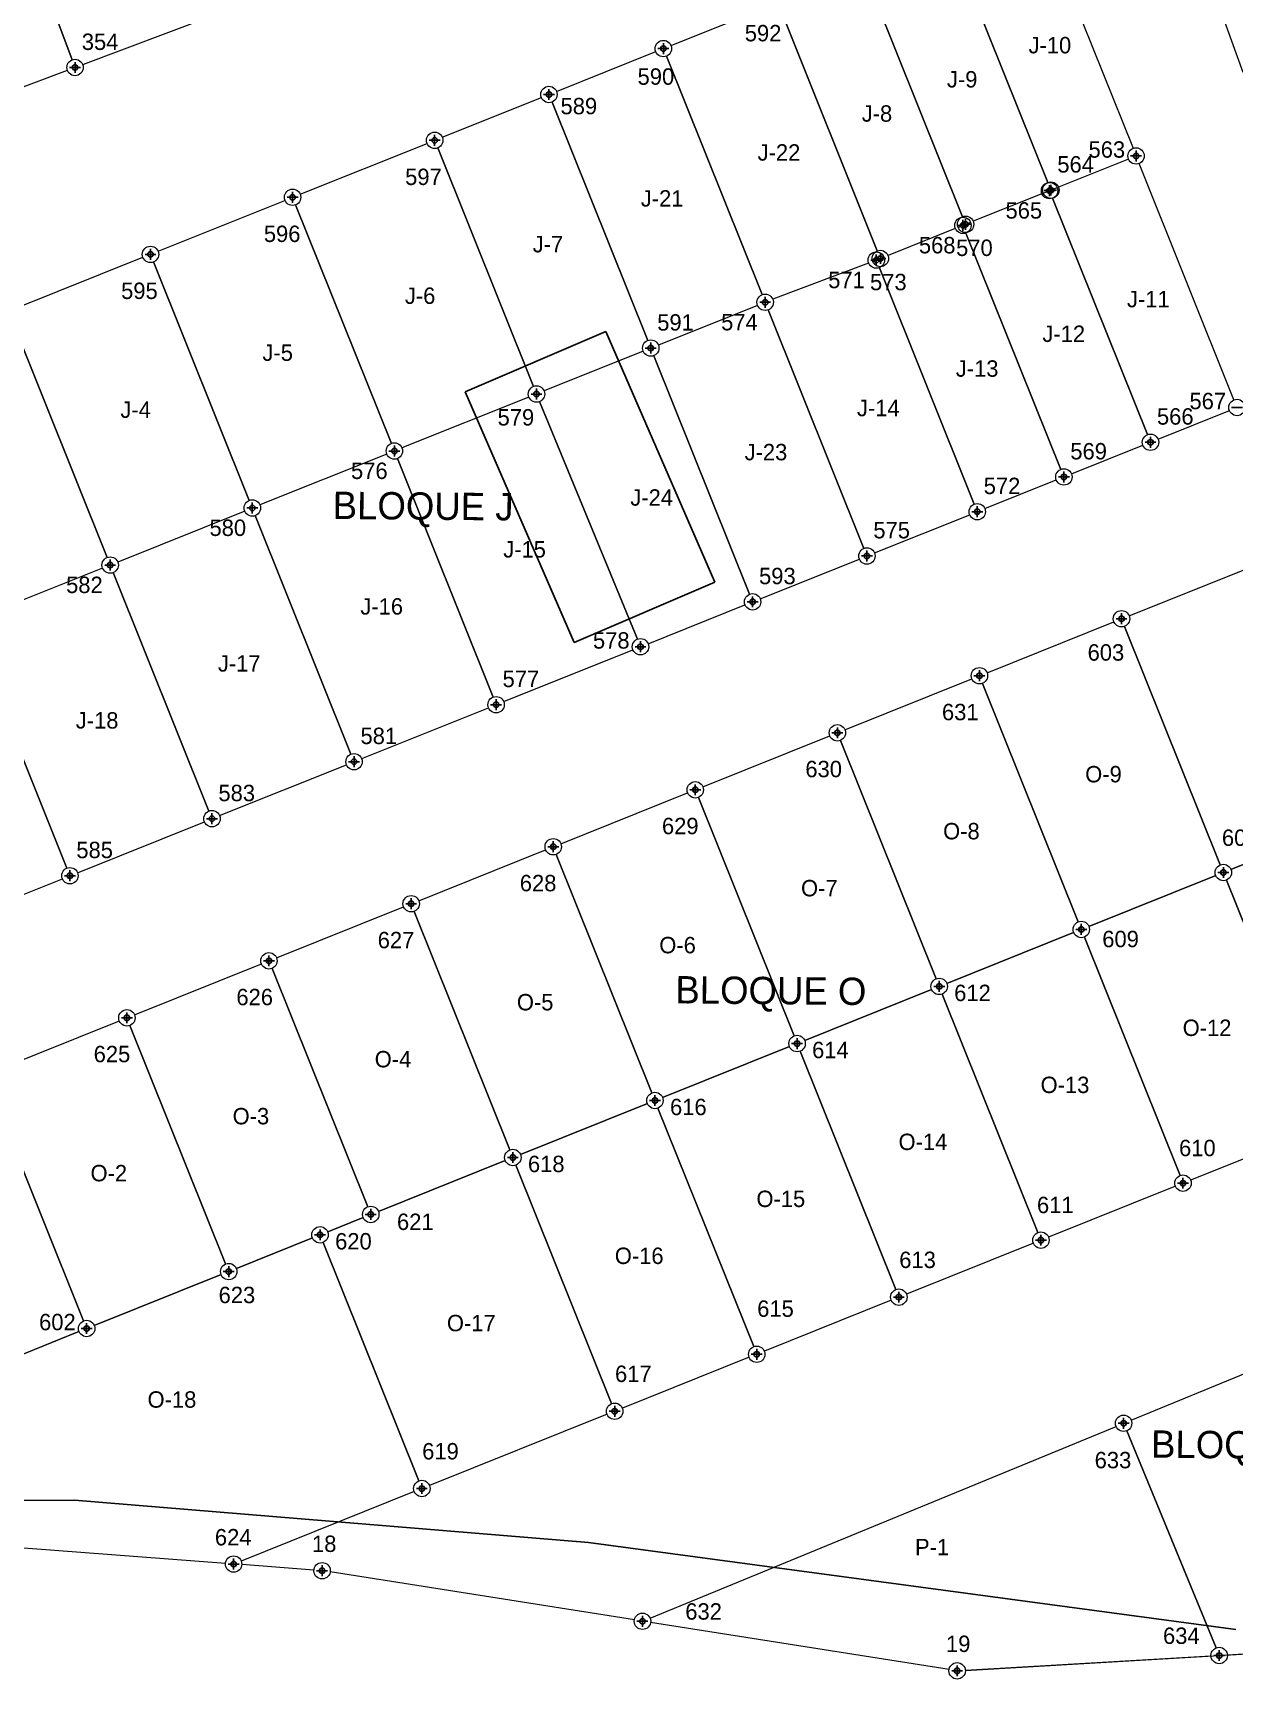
# Model space of a CAD drawing. Header units: millimetres. Extents: x 612074 to 614541, y 1316471 to 1317841.
# Drawn here: x 613079.4 to 613189.2, y 1317337.6 to 1317488.1 of the extents above; entities that cross this region are included whole.
import ezdxf
from ezdxf.enums import TextEntityAlignment as Align

# ---------------------------------------------------------------- set-up
doc = ezdxf.new("R2010")
doc.units = ezdxf.units.MM
doc.layers.add('CAPA ROJA', color=1, linetype='Continuous')
doc.styles.add('Styledgn003', font='dgn003.shx')

msp = doc.modelspace()

# ---------------------------------------------------------------- linework, layer by layer
at = {"layer": 'CAPA ROJA', "color": 1, "linetype": 'Continuous', "lineweight": 13}
for p, q in [((613074.76, 1317507.7), (613083, 1317485.69)), ((613083, 1317485.69), (613074.76, 1317507.7)), ((613171.18, 1317499.6), (613180, 1317477.6)), ((613172.21, 1317474.47), (613163.38, 1317496.47)), ((613163.38, 1317496.47), (613172.21, 1317474.47)), ((613155.59, 1317493.34), (613164.41, 1317471.34)), ((613164.41, 1317471.34), (613155.59, 1317493.34)), ((613187.56, 1317491.48), (613190.03, 1317484.55)), ((613083.97, 1317485.25), (613095.67, 1317489.64)), ((613137.76, 1317487), (613146.82, 1317490.63)), ((613147.79, 1317490.22), (613156.62, 1317468.22)), ((613156.62, 1317468.22), (613147.79, 1317490.22)), ((613127.3, 1317482.8), (613136.36, 1317486.44)), ((613073.65, 1317481.39), (613082.57, 1317484.73)), ((613137.34, 1317486.02), (613146.09, 1317464.22)), ((613146.09, 1317464.22), (613137.34, 1317486.02)), ((613116.85, 1317478.61), (613125.91, 1317482.24)), ((613135.63, 1317460.02), (613126.88, 1317481.83)), ((613126.88, 1317481.83), (613135.63, 1317460.02)), ((613103.85, 1317473.4), (613115.45, 1317478.05)), ((613116.43, 1317477.63), (613125.18, 1317455.83)), ((613125.18, 1317455.83), (613116.43, 1317477.63)), ((613179.59, 1317476.62), (613173.18, 1317474.05)), ((613179.59, 1317476.62), (613173.18, 1317474.05)), ((613189.23, 1317454.59), (613180.56, 1317476.21)), ((613090.86, 1317468.18), (613102.46, 1317472.84)), ((613171.67, 1317473.45), (613165.39, 1317470.93)), ((613171.67, 1317473.45), (613165.39, 1317470.93)), ((613171.79, 1317473.5), (613173.06, 1317474)), ((613171.79, 1317473.5), (613173.06, 1317474)), ((613172.65, 1317473.03), (613181.32, 1317451.42)), ((613181.32, 1317451.42), (613172.65, 1317473.03)), ((613103.44, 1317472.42), (613112.19, 1317450.61)), ((613112.19, 1317450.61), (613103.44, 1317472.42)), ((613163.75, 1317470.27), (613157.6, 1317467.8)), ((613163.75, 1317470.27), (613157.6, 1317467.8)), ((613164, 1317470.37), (613165.15, 1317470.83)), ((613164, 1317470.37), (613165.15, 1317470.83)), ((613164.73, 1317469.85), (613173.4, 1317448.24)), ((613173.4, 1317448.24), (613164.73, 1317469.85)), ((613077.87, 1317462.97), (613089.47, 1317467.63)), ((613090.45, 1317467.21), (613099.2, 1317445.4)), ((613099.2, 1317445.4), (613090.45, 1317467.21)), ((613155.83, 1317467.11), (613147.07, 1317463.79)), ((613155.83, 1317467.11), (613147.07, 1317463.79)), ((613156.2, 1317467.25), (613157.23, 1317467.65)), ((613156.2, 1317467.25), (613157.23, 1317467.65)), ((613156.81, 1317466.68), (613165.48, 1317445.07)), ((613165.48, 1317445.07), (613156.81, 1317466.68)), ((613145.67, 1317463.24), (613136.61, 1317459.6)), ((613145.67, 1317463.24), (613136.61, 1317459.6)), ((613146.65, 1317462.82), (613155.4, 1317441.02)), ((613155.4, 1317441.02), (613146.65, 1317462.82)), ((613077.46, 1317462), (613086.21, 1317440.19)), ((613086.21, 1317440.19), (613077.46, 1317462)), ((613135.22, 1317459.05), (613126.15, 1317455.41)), ((613135.22, 1317459.05), (613126.15, 1317455.41)), ((613136.19, 1317458.63), (613144.94, 1317436.82)), ((613144.94, 1317436.82), (613136.19, 1317458.63)), ((613124.76, 1317454.85), (613113.16, 1317450.2)), ((613124.76, 1317454.85), (613113.16, 1317450.2)), ((613134.69, 1317432.71), (613125.74, 1317454.44)), ((613125.74, 1317454.44), (613134.69, 1317432.71)), ((613182.29, 1317451), (613188.82, 1317453.62)), ((613174.37, 1317447.83), (613180.9, 1317450.44)), ((613111.77, 1317449.64), (613100.17, 1317444.99)), ((613111.77, 1317449.64), (613100.17, 1317444.99)), ((613112.75, 1317449.22), (613121.5, 1317427.42)), ((613121.5, 1317427.42), (613112.75, 1317449.22)), ((613166.46, 1317444.65), (613172.98, 1317447.27)), ((613098.78, 1317444.43), (613087.18, 1317439.77)), ((613098.78, 1317444.43), (613087.18, 1317439.77)), ((613156.37, 1317440.6), (613165.07, 1317444.09)), ((613099.75, 1317444.01), (613108.5, 1317422.2)), ((613108.5, 1317422.2), (613099.75, 1317444.01)), ((613145.92, 1317436.41), (613154.98, 1317440.04)), ((613179.65, 1317434.86), (613194.03, 1317440.63)), ((613085.79, 1317439.21), (613074.19, 1317434.56)), ((613085.79, 1317439.21), (613074.19, 1317434.56)), ((613086.76, 1317438.8), (613095.51, 1317416.99)), ((613095.51, 1317416.99), (613086.76, 1317438.8)), ((613135.67, 1317432.3), (613144.52, 1317435.85)), ((613073.77, 1317433.59), (613082.52, 1317411.78)), ((613082.52, 1317411.78), (613073.77, 1317433.59)), ((613166.66, 1317429.65), (613178.25, 1317434.3)), ((613187.98, 1317412.08), (613179.23, 1317433.88)), ((613179.23, 1317433.88), (613187.98, 1317412.08)), ((613122.47, 1317427), (613134.28, 1317431.74)), ((613153.66, 1317424.43), (613165.26, 1317429.09)), ((613166.24, 1317428.67), (613174.99, 1317406.86)), ((613174.99, 1317406.86), (613166.24, 1317428.67)), ((613109.48, 1317421.79), (613121.08, 1317426.44)), ((613140.67, 1317419.22), (613152.27, 1317423.87)), ((613153.25, 1317423.46), (613162, 1317401.65)), ((613162, 1317401.65), (613153.25, 1317423.46)), ((613096.49, 1317416.58), (613108.09, 1317421.23)), ((613127.68, 1317414.01), (613139.28, 1317418.66)), ((613140.26, 1317418.25), (613149.01, 1317396.44)), ((613149.01, 1317396.44), (613140.26, 1317418.25)), ((613202.6, 1317417.14), (613188.95, 1317411.66)), ((613188.95, 1317411.66), (613202.6, 1317417.14)), ((613083.5, 1317411.36), (613095.1, 1317416.02)), ((613114.69, 1317408.8), (613126.29, 1317413.45)), ((613127.27, 1317413.03), (613136.01, 1317391.23)), ((613136.01, 1317391.23), (613127.27, 1317413.03)), ((613175.96, 1317406.45), (613187.56, 1317411.1)), ((613187.56, 1317411.1), (613175.96, 1317406.45)), ((613070.51, 1317406.15), (613082.11, 1317410.8)), ((613197.29, 1317388.88), (613188.54, 1317410.68)), ((613188.54, 1317410.68), (613197.29, 1317388.88)), ((613101.7, 1317403.58), (613113.3, 1317408.24)), ((613114.27, 1317407.82), (613123.02, 1317386.02)), ((613123.02, 1317386.02), (613114.27, 1317407.82)), ((613162.97, 1317401.24), (613174.57, 1317405.89)), ((613174.57, 1317405.89), (613162.97, 1317401.24)), ((613184.3, 1317383.67), (613175.55, 1317405.47)), ((613175.55, 1317405.47), (613184.3, 1317383.67)), ((613088.71, 1317398.37), (613100.31, 1317403.03)), ((613101.28, 1317402.61), (613110.03, 1317380.8)), ((613110.03, 1317380.8), (613101.28, 1317402.61)), ((613149.98, 1317396.02), (613161.58, 1317400.68)), ((613161.58, 1317400.68), (613149.98, 1317396.02)), ((613171.3, 1317378.45), (613162.56, 1317400.26)), ((613162.56, 1317400.26), (613171.3, 1317378.45)), ((613075.72, 1317393.16), (613087.32, 1317397.81)), ((613088.29, 1317397.4), (613097.04, 1317375.59)), ((613097.04, 1317375.59), (613088.29, 1317397.4)), ((613136.99, 1317390.81), (613148.59, 1317395.46)), ((613148.59, 1317395.46), (613136.99, 1317390.81)), ((613158.31, 1317373.24), (613149.56, 1317395.05)), ((613149.56, 1317395.05), (613158.31, 1317373.24)), ((613075.3, 1317392.18), (613084.05, 1317370.38)), ((613084.05, 1317370.38), (613075.3, 1317392.18)), ((613124, 1317385.6), (613135.6, 1317390.25)), ((613135.6, 1317390.25), (613124, 1317385.6)), ((613145.32, 1317368.03), (613136.57, 1317389.84)), ((613136.57, 1317389.84), (613145.32, 1317368.03)), ((613196.87, 1317387.9), (613185.27, 1317383.25)), ((613111.01, 1317380.39), (613122.61, 1317385.04)), ((613122.61, 1317385.04), (613111.01, 1317380.39)), ((613132.33, 1317362.82), (613123.58, 1317384.62)), ((613123.58, 1317384.62), (613132.33, 1317362.82)), ((613183.88, 1317382.69), (613172.28, 1317378.04)), ((613106.37, 1317378.52), (613109.62, 1317379.83)), ((613109.62, 1317379.83), (613106.37, 1317378.52)), ((613098.02, 1317375.17), (613104.98, 1317377.97)), ((613104.98, 1317377.97), (613098.02, 1317375.17)), ((613114.7, 1317355.74), (613105.95, 1317377.55)), ((613105.95, 1317377.55), (613114.7, 1317355.74)), ((613170.89, 1317377.48), (613159.29, 1317372.82)), ((613085.03, 1317369.96), (613096.63, 1317374.62)), ((613096.63, 1317374.62), (613085.03, 1317369.96)), ((613157.9, 1317372.27), (613146.3, 1317367.61)), ((613083.63, 1317369.4), (613069.25, 1317363.63)), ((613069.25, 1317363.63), (613083.63, 1317369.4)), ((613179.83, 1317361.3), (613196.94, 1317368.34)), ((613144.91, 1317367.05), (613133.31, 1317362.4)), ((613131.92, 1317361.84), (613115.68, 1317355.33)), ((613135.84, 1317343.2), (613178.45, 1317360.73)), ((613179.43, 1317360.32), (613187.6, 1317340.47)), ((613187.6, 1317340.47), (613179.43, 1317360.32)), ((613114.28, 1317354.77), (613098.47, 1317348.42)), ((613097.02, 1317348.2), (613074.69, 1317349.88)), ((613105.11, 1317347.59), (613098.52, 1317348.09)), ((613134.41, 1317343.03), (613106.6, 1317347.42)), ((613163.18, 1317338.49), (613135.89, 1317342.8)), ((613164.67, 1317338.42), (613239.75, 1317342.81)), ((613208.25, 1317340.97), (613188.63, 1317339.82)), ((613187.13, 1317339.73), (613164.67, 1317338.42))]:
    msp.add_line(p, q, dxfattribs=at)
at = {"layer": 'CAPA ROJA', "color": 0, "linetype": 'ByBlock', "lineweight": -2}
for p, q in [((613137.56, 1317486.72), (613136.56, 1317486.72)), ((613137.56, 1317486.72), (613136.56, 1317486.72)), ((613137.06, 1317487.22), (613137.06, 1317486.22)), ((613137.06, 1317487.22), (613137.06, 1317486.22)), ((613083.77, 1317484.99), (613082.77, 1317484.99)), ((613083.77, 1317484.99), (613082.77, 1317484.99)), ((613083.27, 1317485.49), (613083.27, 1317484.49)), ((613083.27, 1317485.49), (613083.27, 1317484.49)), ((613127.1, 1317482.52), (613126.1, 1317482.52)), ((613127.1, 1317482.52), (613126.1, 1317482.52)), ((613126.6, 1317483.02), (613126.6, 1317482.02)), ((613126.6, 1317483.02), (613126.6, 1317482.02)), ((613116.15, 1317478.83), (613116.15, 1317477.83)), ((613116.15, 1317478.83), (613116.15, 1317477.83)), ((613116.65, 1317478.33), (613115.65, 1317478.33)), ((613116.65, 1317478.33), (613115.65, 1317478.33)), ((613180.28, 1317477.4), (613180.28, 1317476.4)), ((613180.28, 1317477.4), (613180.28, 1317476.4)), ((613180.78, 1317476.9), (613179.78, 1317476.9)), ((613180.78, 1317476.9), (613179.78, 1317476.9)), ((613172.37, 1317474.23), (613172.37, 1317473.23)), ((613172.37, 1317474.23), (613172.37, 1317473.23)), ((613172.37, 1317474.23), (613172.37, 1317473.23)), ((613172.49, 1317474.27), (613172.49, 1317473.27)), ((613172.49, 1317474.27), (613172.49, 1317473.27)), ((613172.49, 1317474.27), (613172.49, 1317473.27)), ((613103.66, 1317473.12), (613102.66, 1317473.12)), ((613103.66, 1317473.12), (613102.66, 1317473.12)), ((613103.16, 1317473.62), (613103.16, 1317472.62)), ((613103.16, 1317473.62), (613103.16, 1317472.62)), ((613172.87, 1317473.73), (613171.87, 1317473.73)), ((613172.87, 1317473.73), (613171.87, 1317473.73)), ((613172.87, 1317473.73), (613171.87, 1317473.73)), ((613172.99, 1317473.77), (613171.99, 1317473.77)), ((613172.99, 1317473.77), (613171.99, 1317473.77)), ((613172.99, 1317473.77), (613171.99, 1317473.77)), ((613164.69, 1317471.15), (613164.69, 1317470.15)), ((613164.69, 1317471.15), (613164.69, 1317470.15)), ((613164.69, 1317471.15), (613164.69, 1317470.15)), ((613164.95, 1317470.55), (613163.95, 1317470.55)), ((613164.95, 1317470.55), (613163.95, 1317470.55)), ((613164.95, 1317470.55), (613163.95, 1317470.55)), ((613165.19, 1317470.65), (613164.19, 1317470.65)), ((613165.19, 1317470.65), (613164.19, 1317470.65)), ((613165.19, 1317470.65), (613164.19, 1317470.65)), ((613164.45, 1317471.05), (613164.45, 1317470.05)), ((613164.45, 1317471.05), (613164.45, 1317470.05)), ((613164.45, 1317471.05), (613164.45, 1317470.05)), ((613090.17, 1317468.4), (613090.17, 1317467.4)), ((613090.17, 1317468.4), (613090.17, 1317467.4)), ((613090.67, 1317467.9), (613089.67, 1317467.9)), ((613090.67, 1317467.9), (613089.67, 1317467.9)), ((613157.03, 1317467.38), (613156.03, 1317467.38)), ((613157.03, 1317467.38), (613156.03, 1317467.38)), ((613157.03, 1317467.38), (613156.03, 1317467.38)), ((613157.4, 1317467.52), (613156.4, 1317467.52)), ((613157.4, 1317467.52), (613156.4, 1317467.52)), ((613157.4, 1317467.52), (613156.4, 1317467.52)), ((613156.53, 1317467.88), (613156.53, 1317466.88)), ((613156.53, 1317467.88), (613156.53, 1317466.88)), ((613156.53, 1317467.88), (613156.53, 1317466.88)), ((613156.9, 1317468.02), (613156.9, 1317467.02)), ((613156.9, 1317468.02), (613156.9, 1317467.02)), ((613156.9, 1317468.02), (613156.9, 1317467.02)), ((613146.37, 1317464.02), (613146.37, 1317463.02)), ((613146.37, 1317464.02), (613146.37, 1317463.02)), ((613146.37, 1317464.02), (613146.37, 1317463.02)), ((613146.37, 1317464.02), (613146.37, 1317463.02)), ((613146.87, 1317463.52), (613145.87, 1317463.52)), ((613146.87, 1317463.52), (613145.87, 1317463.52)), ((613146.87, 1317463.52), (613145.87, 1317463.52)), ((613146.87, 1317463.52), (613145.87, 1317463.52)), ((613136.41, 1317459.33), (613135.41, 1317459.33)), ((613136.41, 1317459.33), (613135.41, 1317459.33)), ((613136.41, 1317459.33), (613135.41, 1317459.33)), ((613136.41, 1317459.33), (613135.41, 1317459.33)), ((613135.91, 1317459.83), (613135.91, 1317458.83)), ((613135.91, 1317459.83), (613135.91, 1317458.83)), ((613135.91, 1317459.83), (613135.91, 1317458.83)), ((613135.91, 1317459.83), (613135.91, 1317458.83)), ((613125.96, 1317455.13), (613124.96, 1317455.13)), ((613125.96, 1317455.13), (613124.96, 1317455.13)), ((613125.96, 1317455.13), (613124.96, 1317455.13)), ((613125.96, 1317455.13), (613124.96, 1317455.13)), ((613125.46, 1317455.63), (613125.46, 1317454.63)), ((613125.46, 1317455.63), (613125.46, 1317454.63)), ((613125.46, 1317455.63), (613125.46, 1317454.63)), ((613125.46, 1317455.63), (613125.46, 1317454.63)), ((613190.01, 1317453.9), (613189.01, 1317453.9)), ((613112.47, 1317450.42), (613112.47, 1317449.42)), ((613112.47, 1317450.42), (613112.47, 1317449.42)), ((613112.47, 1317450.42), (613112.47, 1317449.42)), ((613112.47, 1317450.42), (613112.47, 1317449.42)), ((613182.1, 1317450.72), (613181.1, 1317450.72)), ((613182.1, 1317450.72), (613181.1, 1317450.72)), ((613181.6, 1317451.22), (613181.6, 1317450.22)), ((613181.6, 1317451.22), (613181.6, 1317450.22)), ((613112.97, 1317449.92), (613111.97, 1317449.92)), ((613112.97, 1317449.92), (613111.97, 1317449.92)), ((613112.97, 1317449.92), (613111.97, 1317449.92)), ((613112.97, 1317449.92), (613111.97, 1317449.92)), ((613174.18, 1317447.55), (613173.18, 1317447.55)), ((613174.18, 1317447.55), (613173.18, 1317447.55)), ((613173.68, 1317448.05), (613173.68, 1317447.05)), ((613173.68, 1317448.05), (613173.68, 1317447.05)), ((613099.98, 1317444.71), (613098.98, 1317444.71)), ((613099.98, 1317444.71), (613098.98, 1317444.71)), ((613099.98, 1317444.71), (613098.98, 1317444.71)), ((613099.98, 1317444.71), (613098.98, 1317444.71)), ((613099.48, 1317445.21), (613099.48, 1317444.21)), ((613099.48, 1317445.21), (613099.48, 1317444.21)), ((613099.48, 1317445.21), (613099.48, 1317444.21)), ((613099.48, 1317445.21), (613099.48, 1317444.21)), ((613166.26, 1317444.37), (613165.26, 1317444.37)), ((613166.26, 1317444.37), (613165.26, 1317444.37)), ((613165.76, 1317444.87), (613165.76, 1317443.87)), ((613165.76, 1317444.87), (613165.76, 1317443.87)), ((613086.48, 1317439.99), (613086.48, 1317438.99)), ((613086.48, 1317439.99), (613086.48, 1317438.99)), ((613086.48, 1317439.99), (613086.48, 1317438.99)), ((613086.48, 1317439.99), (613086.48, 1317438.99)), ((613156.17, 1317440.32), (613155.17, 1317440.32)), ((613156.17, 1317440.32), (613155.17, 1317440.32)), ((613155.67, 1317440.82), (613155.67, 1317439.82)), ((613155.67, 1317440.82), (613155.67, 1317439.82)), ((613086.98, 1317439.49), (613085.98, 1317439.49)), ((613086.98, 1317439.49), (613085.98, 1317439.49)), ((613086.98, 1317439.49), (613085.98, 1317439.49)), ((613086.98, 1317439.49), (613085.98, 1317439.49)), ((613145.22, 1317436.63), (613145.22, 1317435.63)), ((613145.22, 1317436.63), (613145.22, 1317435.63)), ((613145.72, 1317436.13), (613144.72, 1317436.13)), ((613145.72, 1317436.13), (613144.72, 1317436.13)), ((613178.95, 1317435.08), (613178.95, 1317434.08)), ((613178.95, 1317435.08), (613178.95, 1317434.08)), ((613179.45, 1317434.58), (613178.45, 1317434.58)), ((613179.45, 1317434.58), (613178.45, 1317434.58)), ((613135.47, 1317432.02), (613134.47, 1317432.02)), ((613135.47, 1317432.02), (613134.47, 1317432.02)), ((613134.97, 1317432.52), (613134.97, 1317431.52)), ((613134.97, 1317432.52), (613134.97, 1317431.52)), ((613166.46, 1317429.37), (613165.46, 1317429.37)), ((613166.46, 1317429.37), (613165.46, 1317429.37)), ((613165.96, 1317429.87), (613165.96, 1317428.87)), ((613165.96, 1317429.87), (613165.96, 1317428.87)), ((613122.27, 1317426.72), (613121.27, 1317426.72)), ((613122.27, 1317426.72), (613121.27, 1317426.72)), ((613121.77, 1317427.22), (613121.77, 1317426.22)), ((613121.77, 1317427.22), (613121.77, 1317426.22)), ((613152.97, 1317424.65), (613152.97, 1317423.65)), ((613152.97, 1317424.65), (613152.97, 1317423.65)), ((613153.47, 1317424.15), (613152.47, 1317424.15)), ((613153.47, 1317424.15), (613152.47, 1317424.15)), ((613109.28, 1317421.51), (613108.28, 1317421.51)), ((613109.28, 1317421.51), (613108.28, 1317421.51)), ((613108.78, 1317422.01), (613108.78, 1317421.01)), ((613108.78, 1317422.01), (613108.78, 1317421.01)), ((613140.48, 1317418.94), (613139.48, 1317418.94)), ((613140.48, 1317418.94), (613139.48, 1317418.94)), ((613139.98, 1317419.44), (613139.98, 1317418.44)), ((613139.98, 1317419.44), (613139.98, 1317418.44)), ((613096.29, 1317416.3), (613095.29, 1317416.3)), ((613096.29, 1317416.3), (613095.29, 1317416.3)), ((613095.79, 1317416.8), (613095.79, 1317415.8)), ((613095.79, 1317416.8), (613095.79, 1317415.8)), ((613126.99, 1317414.23), (613126.99, 1317413.23)), ((613126.99, 1317414.23), (613126.99, 1317413.23)), ((613127.49, 1317413.73), (613126.49, 1317413.73)), ((613127.49, 1317413.73), (613126.49, 1317413.73)), ((613083.3, 1317411.08), (613082.3, 1317411.08)), ((613083.3, 1317411.08), (613082.3, 1317411.08)), ((613082.8, 1317411.58), (613082.8, 1317410.58)), ((613082.8, 1317411.58), (613082.8, 1317410.58)), ((613188.76, 1317411.38), (613187.76, 1317411.38)), ((613188.76, 1317411.38), (613187.76, 1317411.38)), ((613188.76, 1317411.38), (613187.76, 1317411.38)), ((613188.76, 1317411.38), (613187.76, 1317411.38)), ((613188.26, 1317411.88), (613188.26, 1317410.88)), ((613188.26, 1317411.88), (613188.26, 1317410.88)), ((613188.26, 1317411.88), (613188.26, 1317410.88)), ((613188.26, 1317411.88), (613188.26, 1317410.88)), ((613114.5, 1317408.52), (613113.5, 1317408.52)), ((613114.5, 1317408.52), (613113.5, 1317408.52)), ((613114, 1317409.02), (613114, 1317408.02)), ((613114, 1317409.02), (613114, 1317408.02)), ((613175.27, 1317406.67), (613175.27, 1317405.67)), ((613175.27, 1317406.67), (613175.27, 1317405.67)), ((613175.27, 1317406.67), (613175.27, 1317405.67)), ((613175.27, 1317406.67), (613175.27, 1317405.67)), ((613175.77, 1317406.17), (613174.77, 1317406.17)), ((613175.77, 1317406.17), (613174.77, 1317406.17)), ((613175.77, 1317406.17), (613174.77, 1317406.17)), ((613175.77, 1317406.17), (613174.77, 1317406.17)), ((613101, 1317403.8), (613101, 1317402.8)), ((613101, 1317403.8), (613101, 1317402.8)), ((613101.5, 1317403.3), (613100.5, 1317403.3)), ((613101.5, 1317403.3), (613100.5, 1317403.3)), ((613162.78, 1317400.96), (613161.78, 1317400.96)), ((613162.78, 1317400.96), (613161.78, 1317400.96)), ((613162.78, 1317400.96), (613161.78, 1317400.96)), ((613162.78, 1317400.96), (613161.78, 1317400.96)), ((613162.28, 1317401.46), (613162.28, 1317400.46)), ((613162.28, 1317401.46), (613162.28, 1317400.46)), ((613162.28, 1317401.46), (613162.28, 1317400.46)), ((613162.28, 1317401.46), (613162.28, 1317400.46)), ((613088.51, 1317398.09), (613087.51, 1317398.09)), ((613088.51, 1317398.09), (613087.51, 1317398.09)), ((613088.01, 1317398.59), (613088.01, 1317397.59)), ((613088.01, 1317398.59), (613088.01, 1317397.59)), ((613149.29, 1317396.24), (613149.29, 1317395.24)), ((613149.29, 1317396.24), (613149.29, 1317395.24)), ((613149.29, 1317396.24), (613149.29, 1317395.24)), ((613149.29, 1317396.24), (613149.29, 1317395.24)), ((613149.79, 1317395.74), (613148.79, 1317395.74)), ((613149.79, 1317395.74), (613148.79, 1317395.74)), ((613149.79, 1317395.74), (613148.79, 1317395.74)), ((613149.79, 1317395.74), (613148.79, 1317395.74)), ((613136.79, 1317390.53), (613135.79, 1317390.53)), ((613136.79, 1317390.53), (613135.79, 1317390.53)), ((613136.79, 1317390.53), (613135.79, 1317390.53)), ((613136.79, 1317390.53), (613135.79, 1317390.53)), ((613136.29, 1317391.03), (613136.29, 1317390.03)), ((613136.29, 1317391.03), (613136.29, 1317390.03)), ((613136.29, 1317391.03), (613136.29, 1317390.03)), ((613136.29, 1317391.03), (613136.29, 1317390.03)), ((613123.3, 1317385.82), (613123.3, 1317384.82)), ((613123.3, 1317385.82), (613123.3, 1317384.82)), ((613123.3, 1317385.82), (613123.3, 1317384.82)), ((613123.3, 1317385.82), (613123.3, 1317384.82)), ((613123.8, 1317385.32), (613122.8, 1317385.32)), ((613123.8, 1317385.32), (613122.8, 1317385.32)), ((613123.8, 1317385.32), (613122.8, 1317385.32)), ((613123.8, 1317385.32), (613122.8, 1317385.32)), ((613185.07, 1317382.97), (613184.07, 1317382.97)), ((613185.07, 1317382.97), (613184.07, 1317382.97)), ((613184.57, 1317383.47), (613184.57, 1317382.47)), ((613184.57, 1317383.47), (613184.57, 1317382.47)), ((613110.81, 1317380.11), (613109.81, 1317380.11)), ((613110.81, 1317380.11), (613109.81, 1317380.11)), ((613110.81, 1317380.11), (613109.81, 1317380.11)), ((613110.31, 1317380.61), (613110.31, 1317379.61)), ((613110.31, 1317380.61), (613110.31, 1317379.61)), ((613110.31, 1317380.61), (613110.31, 1317379.61)), ((613106.17, 1317378.25), (613105.17, 1317378.25)), ((613106.17, 1317378.25), (613105.17, 1317378.25)), ((613106.17, 1317378.25), (613105.17, 1317378.25)), ((613105.67, 1317378.75), (613105.67, 1317377.75)), ((613105.67, 1317378.75), (613105.67, 1317377.75)), ((613105.67, 1317378.75), (613105.67, 1317377.75)), ((613171.58, 1317378.26), (613171.58, 1317377.26)), ((613171.58, 1317378.26), (613171.58, 1317377.26)), ((613172.08, 1317377.76), (613171.08, 1317377.76)), ((613172.08, 1317377.76), (613171.08, 1317377.76)), ((613097.82, 1317374.89), (613096.82, 1317374.89)), ((613097.82, 1317374.89), (613096.82, 1317374.89)), ((613097.82, 1317374.89), (613096.82, 1317374.89)), ((613097.32, 1317375.39), (613097.32, 1317374.39)), ((613097.32, 1317375.39), (613097.32, 1317374.39)), ((613097.32, 1317375.39), (613097.32, 1317374.39)), ((613159.09, 1317372.55), (613158.09, 1317372.55)), ((613159.09, 1317372.55), (613158.09, 1317372.55)), ((613158.59, 1317373.05), (613158.59, 1317372.05)), ((613158.59, 1317373.05), (613158.59, 1317372.05)), ((613084.83, 1317369.68), (613083.83, 1317369.68)), ((613084.83, 1317369.68), (613083.83, 1317369.68)), ((613084.83, 1317369.68), (613083.83, 1317369.68)), ((613084.33, 1317370.18), (613084.33, 1317369.18)), ((613084.33, 1317370.18), (613084.33, 1317369.18)), ((613084.33, 1317370.18), (613084.33, 1317369.18)), ((613146.1, 1317367.33), (613145.1, 1317367.33)), ((613146.1, 1317367.33), (613145.1, 1317367.33)), ((613145.6, 1317367.83), (613145.6, 1317366.83)), ((613145.6, 1317367.83), (613145.6, 1317366.83)), ((613133.11, 1317362.12), (613132.11, 1317362.12)), ((613133.11, 1317362.12), (613132.11, 1317362.12)), ((613132.61, 1317362.62), (613132.61, 1317361.62)), ((613132.61, 1317362.62), (613132.61, 1317361.62)), ((613179.14, 1317361.52), (613179.14, 1317360.52)), ((613179.14, 1317361.52), (613179.14, 1317360.52)), ((613179.64, 1317361.02), (613178.64, 1317361.02)), ((613179.64, 1317361.02), (613178.64, 1317361.02)), ((613114.98, 1317355.55), (613114.98, 1317354.55)), ((613114.98, 1317355.55), (613114.98, 1317354.55)), ((613115.48, 1317355.05), (613114.48, 1317355.05)), ((613115.48, 1317355.05), (613114.48, 1317355.05)), ((613098.27, 1317348.14), (613097.27, 1317348.14)), ((613097.77, 1317348.64), (613097.77, 1317347.64)), ((613105.86, 1317348.03), (613105.86, 1317347.03)), ((613106.36, 1317347.53), (613105.36, 1317347.53)), ((613135.15, 1317343.41), (613135.15, 1317342.41)), ((613135.65, 1317342.91), (613134.65, 1317342.91)), ((613187.88, 1317340.28), (613187.88, 1317339.28)), ((613187.88, 1317340.28), (613187.88, 1317339.28)), ((613163.92, 1317338.88), (613163.92, 1317337.88)), ((613163.92, 1317338.88), (613163.92, 1317337.88)), ((613188.38, 1317339.78), (613187.38, 1317339.78)), ((613188.38, 1317339.78), (613187.38, 1317339.78)), ((613164.42, 1317338.38), (613163.42, 1317338.38)), ((613164.42, 1317338.38), (613163.42, 1317338.38))]:
    msp.add_line(p, q, dxfattribs=at)
at = {"layer": 'CAPA ROJA', "color": 1, "ltscale": 0.5}
for p, q in [((613131.8, 1317460.85), (613118.93, 1317455.34)), ((613141.76, 1317437.93), (613131.8, 1317460.85)), ((613141.76, 1317437.93), (613131.8, 1317460.85)), ((613118.93, 1317455.34), (613128.9, 1317432.41)), ((613141.76, 1317437.93), (613128.9, 1317432.41)), ((613128.9, 1317432.41), (613141.76, 1317437.93))]:
    msp.add_line(p, q, dxfattribs=at)
at = {"layer": 'CAPA ROJA', "color": 1, "linetype": 'Continuous'}
for p, q in [((613083.21, 1317353.98), (613008.27, 1317353.56)), ((613130.21, 1317350.11), (613083.21, 1317353.98)), ((613189.4, 1317342.15), (613130.21, 1317350.11))]:
    msp.add_line(p, q, dxfattribs=at)
at = {"layer": 'CAPA ROJA', "color": 1, "linetype": 'Continuous', "lineweight": 13}
for centre in [(613137.06, 1317486.72), (613137.06, 1317486.72), (613083.27, 1317484.99), (613083.27, 1317484.99), (613126.6, 1317482.52), (613126.6, 1317482.52), (613116.15, 1317478.33), (613116.15, 1317478.33), (613180.28, 1317476.9), (613180.28, 1317476.9), (613172.37, 1317473.73), (613172.37, 1317473.73), (613172.37, 1317473.73), (613172.49, 1317473.77), (613172.49, 1317473.77), (613172.49, 1317473.77), (613103.16, 1317473.12), (613103.16, 1317473.12), (613164.45, 1317470.55), (613164.45, 1317470.55), (613164.45, 1317470.55), (613164.69, 1317470.65), (613164.69, 1317470.65), (613164.69, 1317470.65), (613090.17, 1317467.9), (613090.17, 1317467.9), (613156.53, 1317467.38), (613156.53, 1317467.38), (613156.53, 1317467.38), (613156.9, 1317467.52), (613156.9, 1317467.52), (613156.9, 1317467.52), (613146.37, 1317463.52), (613146.37, 1317463.52), (613146.37, 1317463.52), (613146.37, 1317463.52), (613135.91, 1317459.33), (613135.91, 1317459.33), (613135.91, 1317459.33), (613135.91, 1317459.33), (613125.46, 1317455.13), (613125.46, 1317455.13), (613125.46, 1317455.13), (613125.46, 1317455.13), (613189.51, 1317453.9), (613112.47, 1317449.92), (613112.47, 1317449.92), (613112.47, 1317449.92), (613112.47, 1317449.92), (613181.6, 1317450.72), (613181.6, 1317450.72), (613173.68, 1317447.55), (613173.68, 1317447.55), (613099.48, 1317444.71), (613099.48, 1317444.71), (613099.48, 1317444.71), (613099.48, 1317444.71), (613165.76, 1317444.37), (613165.76, 1317444.37), (613155.67, 1317440.32), (613155.67, 1317440.32), (613086.48, 1317439.49), (613086.48, 1317439.49), (613086.48, 1317439.49), (613086.48, 1317439.49), (613145.22, 1317436.13), (613145.22, 1317436.13), (613178.95, 1317434.58), (613178.95, 1317434.58), (613134.97, 1317432.02), (613134.97, 1317432.02), (613165.96, 1317429.37), (613165.96, 1317429.37), (613121.77, 1317426.72), (613121.77, 1317426.72), (613152.97, 1317424.15), (613152.97, 1317424.15), (613108.78, 1317421.51), (613108.78, 1317421.51), (613139.98, 1317418.94), (613139.98, 1317418.94), (613095.79, 1317416.3), (613095.79, 1317416.3), (613126.99, 1317413.73), (613126.99, 1317413.73), (613082.8, 1317411.08), (613082.8, 1317411.08), (613188.26, 1317411.38), (613188.26, 1317411.38), (613188.26, 1317411.38), (613188.26, 1317411.38), (613114, 1317408.52), (613114, 1317408.52), (613175.27, 1317406.17), (613175.27, 1317406.17), (613175.27, 1317406.17), (613175.27, 1317406.17), (613101, 1317403.3), (613101, 1317403.3), (613162.28, 1317400.96), (613162.28, 1317400.96), (613162.28, 1317400.96), (613162.28, 1317400.96), (613088.01, 1317398.09), (613088.01, 1317398.09), (613149.29, 1317395.74), (613149.29, 1317395.74), (613149.29, 1317395.74), (613149.29, 1317395.74), (613136.29, 1317390.53), (613136.29, 1317390.53), (613136.29, 1317390.53), (613136.29, 1317390.53), (613123.3, 1317385.32), (613123.3, 1317385.32), (613123.3, 1317385.32), (613123.3, 1317385.32), (613184.57, 1317382.97), (613184.57, 1317382.97), (613110.31, 1317380.11), (613110.31, 1317380.11), (613110.31, 1317380.11), (613105.67, 1317378.25), (613105.67, 1317378.25), (613105.67, 1317378.25), (613171.58, 1317377.76), (613171.58, 1317377.76), (613097.32, 1317374.89), (613097.32, 1317374.89), (613097.32, 1317374.89), (613158.59, 1317372.55), (613158.59, 1317372.55), (613084.33, 1317369.68), (613084.33, 1317369.68), (613084.33, 1317369.68), (613145.6, 1317367.33), (613145.6, 1317367.33), (613132.61, 1317362.12), (613132.61, 1317362.12), (613179.14, 1317361.02), (613179.14, 1317361.02), (613114.98, 1317355.05), (613114.98, 1317355.05), (613097.77, 1317348.14), (613105.86, 1317347.53), (613135.15, 1317342.91), (613187.88, 1317339.78), (613187.88, 1317339.78), (613163.92, 1317338.38), (613163.92, 1317338.38)]:
    msp.add_circle(centre, 0.75, dxfattribs=at)
at = {"layer": 'CAPA ROJA', "color": 0, "linetype": 'ByBlock', "lineweight": -2}
for centre in [(613137.06, 1317486.72), (613137.06, 1317486.72), (613083.27, 1317484.99), (613083.27, 1317484.99), (613126.6, 1317482.52), (613126.6, 1317482.52), (613116.15, 1317478.33), (613116.15, 1317478.33), (613180.28, 1317476.9), (613180.28, 1317476.9), (613103.16, 1317473.12), (613103.16, 1317473.12), (613172.37, 1317473.73), (613172.37, 1317473.73), (613172.37, 1317473.73), (613172.49, 1317473.77), (613172.49, 1317473.77), (613172.49, 1317473.77), (613164.45, 1317470.55), (613164.45, 1317470.55), (613164.45, 1317470.55), (613164.69, 1317470.65), (613164.69, 1317470.65), (613164.69, 1317470.65), (613090.17, 1317467.9), (613090.17, 1317467.9), (613156.53, 1317467.38), (613156.53, 1317467.38), (613156.53, 1317467.38), (613156.9, 1317467.52), (613156.9, 1317467.52), (613156.9, 1317467.52), (613146.37, 1317463.52), (613146.37, 1317463.52), (613146.37, 1317463.52), (613146.37, 1317463.52), (613135.91, 1317459.33), (613135.91, 1317459.33), (613135.91, 1317459.33), (613135.91, 1317459.33), (613125.46, 1317455.13), (613125.46, 1317455.13), (613125.46, 1317455.13), (613125.46, 1317455.13), (613112.47, 1317449.92), (613112.47, 1317449.92), (613112.47, 1317449.92), (613112.47, 1317449.92), (613181.6, 1317450.72), (613181.6, 1317450.72), (613173.68, 1317447.55), (613173.68, 1317447.55), (613099.48, 1317444.71), (613099.48, 1317444.71), (613099.48, 1317444.71), (613099.48, 1317444.71), (613165.76, 1317444.37), (613165.76, 1317444.37), (613086.48, 1317439.49), (613086.48, 1317439.49), (613086.48, 1317439.49), (613086.48, 1317439.49), (613155.67, 1317440.32), (613155.67, 1317440.32), (613145.22, 1317436.13), (613145.22, 1317436.13), (613178.95, 1317434.58), (613178.95, 1317434.58), (613134.97, 1317432.02), (613134.97, 1317432.02), (613165.96, 1317429.37), (613165.96, 1317429.37), (613121.77, 1317426.72), (613121.77, 1317426.72), (613152.97, 1317424.15), (613152.97, 1317424.15), (613108.78, 1317421.51), (613108.78, 1317421.51), (613139.98, 1317418.94), (613139.98, 1317418.94), (613095.79, 1317416.3), (613095.79, 1317416.3), (613126.99, 1317413.73), (613126.99, 1317413.73), (613082.8, 1317411.08), (613082.8, 1317411.08), (613188.26, 1317411.38), (613188.26, 1317411.38), (613188.26, 1317411.38), (613188.26, 1317411.38), (613114, 1317408.52), (613114, 1317408.52), (613175.27, 1317406.17), (613175.27, 1317406.17), (613175.27, 1317406.17), (613175.27, 1317406.17), (613101, 1317403.3), (613101, 1317403.3), (613162.28, 1317400.96), (613162.28, 1317400.96), (613162.28, 1317400.96), (613162.28, 1317400.96), (613088.01, 1317398.09), (613088.01, 1317398.09), (613149.29, 1317395.74), (613149.29, 1317395.74), (613149.29, 1317395.74), (613149.29, 1317395.74), (613136.29, 1317390.53), (613136.29, 1317390.53), (613136.29, 1317390.53), (613136.29, 1317390.53), (613123.3, 1317385.32), (613123.3, 1317385.32), (613123.3, 1317385.32), (613123.3, 1317385.32), (613184.57, 1317382.97), (613184.57, 1317382.97), (613110.31, 1317380.11), (613110.31, 1317380.11), (613110.31, 1317380.11), (613105.67, 1317378.25), (613105.67, 1317378.25), (613105.67, 1317378.25), (613171.58, 1317377.76), (613171.58, 1317377.76), (613097.32, 1317374.89), (613097.32, 1317374.89), (613097.32, 1317374.89), (613158.59, 1317372.55), (613158.59, 1317372.55), (613084.33, 1317369.68), (613084.33, 1317369.68), (613084.33, 1317369.68), (613145.6, 1317367.33), (613145.6, 1317367.33), (613132.61, 1317362.12), (613132.61, 1317362.12), (613179.14, 1317361.02), (613179.14, 1317361.02), (613114.98, 1317355.05), (613114.98, 1317355.05), (613097.77, 1317348.14), (613105.86, 1317347.53), (613135.15, 1317342.91), (613187.88, 1317339.78), (613187.88, 1317339.78), (613163.92, 1317338.38), (613163.92, 1317338.38)]:
    msp.add_ellipse(centre, major_axis=(0, 0.25), ratio=0.999881, start_param=-1.57079, end_param=4.712395, dxfattribs=at)

# ---------------------------------------------------------------- texts
at = {"layer": 'CAPA ROJA', "color": 1, "linetype": 'Continuous', "lineweight": 0, "style": 'Styledgn003'}
for s, p in [('354', (613083.89, 1317486.14)), ('564', (613173.08, 1317474.93)), ('591', (613136.5, 1317460.48)), ('566', (613182.19, 1317451.88)), ('569', (613174.27, 1317448.7)), ('572', (613166.35, 1317445.53)), ('575', (613156.26, 1317441.48)), ('593', (613145.81, 1317437.29)), ('577', (613122.36, 1317427.88)), ('581', (613109.37, 1317422.67)), ('583', (613096.38, 1317417.45)), ('585', (613083.39, 1317412.24)), ('606', (613188.13, 1317413.36)), ('610', (613184.21, 1317384.99)), ('611', (613171.22, 1317379.78))]:
    msp.add_text(s, height=1.5, dxfattribs=at).set_placement(p, align=Align.BOTTOM_LEFT)
for s, p in [('592', (613147.85, 1317488.88)), ('590', (613138.05, 1317484.91)), ('597', (613116.8, 1317475.74)), ('565', (613171.69, 1317472.67)), ('596', (613103.88, 1317470.53)), ('568', (613163.77, 1317469.49)), ('595', (613090.83, 1317465.32)), ('571', (613155.48, 1317466.31)), ('574', (613145.69, 1317462.45)), ('579', (613125.25, 1317453.75)), ('576', (613111.85, 1317448.86)), ('580', (613098.91, 1317443.65)), ('582', (613085.8, 1317438.43)), ('631', (613165.88, 1317426.8)), ('630', (613153.39, 1317421.59)), ('629', (613140.28, 1317416.38)), ('628', (613127.28, 1317411.16)), ('627', (613114.29, 1317405.95)), ('626', (613101.37, 1317400.74)), ('625', (613088.32, 1317395.53)), ('633', (613179.84, 1317358.4))]:
    msp.add_text(s, height=1.5, dxfattribs=at).set_placement(p, align=Align.TOP_RIGHT)
at = {"layer": 'CAPA ROJA', "color": 1, "linetype": 'Continuous', "lineweight": 13, "style": 'Styledgn003'}
for s, p in [('J-10', (613172.4, 1317487.03)), ('J-9', (613164.38, 1317483.91)), ('J-8', (613156.59, 1317480.78)), ('J-22', (613147.63, 1317477.22)), ('J-21', (613136.95, 1317473.02)), ('J-7', (613126.51, 1317468.83)), ('J-6', (613114.82, 1317464.12)), ('J-11', (613181.4, 1317463.81)), ('J-12', (613173.67, 1317460.64)), ('J-5', (613101.8, 1317458.91)), ('J-13', (613165.75, 1317457.46)), ('J-14', (613156.71, 1317453.85)), ('J-4', (613088.81, 1317453.7)), ('J-23', (613146.44, 1317449.82)), ('J-24', (613135.99, 1317445.67)), ('J-15', (613124.37, 1317440.93)), ('J-16', (613111.31, 1317435.71)), ('J-17', (613098.28, 1317430.5)), ('J-18', (613085.29, 1317425.29)), ('O-9', (613177.3, 1317420.37)), ('O-8', (613164.31, 1317415.16)), ('O-7', (613151.32, 1317409.95)), ('O-6', (613138.36, 1317404.74)), ('O-5', (613125.34, 1317399.52)), ('O-12', (613186.77, 1317397.18)), ('O-4', (613112.34, 1317394.31)), ('O-13', (613173.78, 1317391.96)), ('O-3', (613099.35, 1317389.1)), ('O-14', (613160.79, 1317386.75)), ('O-2', (613086.36, 1317383.89)), ('O-15', (613147.8, 1317381.54)), ('O-16', (613134.85, 1317376.33)), ('O-17', (613119.5, 1317370.18)), ('O-18', (613092.13, 1317363.19)), ('P-1', (613161.63, 1317349.7))]:
    msp.add_text(s, height=1.5, dxfattribs=at).set_placement(p, align=Align.MIDDLE_CENTER)
at = {"layer": 'CAPA ROJA', "color": 1, "linetype": 'Continuous', "lineweight": 0, "style": 'Styledgn003'}
for s, p in [('589', (613127.66, 1317481.46)), ('612', (613163.65, 1317400.37)), ('614', (613150.66, 1317395.15)), ('616', (613137.67, 1317389.94)), ('618', (613124.68, 1317384.73)), ('620', (613107.05, 1317377.66)), ('615', (613145.64, 1317371.5))]:
    msp.add_text(s, height=1.5, dxfattribs=at).set_placement(p, align=Align.MIDDLE_LEFT)
for s, p in [('563', (613179.28, 1317477.49)), ('567', (613188.51, 1317454.49)), ('578', (613133.97, 1317432.6)), ('602', (613083.33, 1317370.27)), ('634', (613186.09, 1317341.59))]:
    msp.add_text(s, height=1.5, dxfattribs=at).set_placement(p, align=Align.MIDDLE_RIGHT)
for s, p in [('570', (613165.5, 1317469.25)), ('573', (613157.63, 1317466.12)), ('621', (613114.38, 1317380.19)), ('623', (613098.07, 1317373.5)), ('632', (613140.74, 1317344.56))]:
    msp.add_text(s, height=1.5, dxfattribs=at).set_placement(p, align=Align.TOP_CENTER)
at = {"layer": 'CAPA ROJA', "color": 1, "linetype": 'Continuous', "lineweight": 30, "style": 'Styledgn003'}
for s, p in [('BLOQUE J', (613106.82, 1317443.71)), ('BLOQUE O', (613138.15, 1317399.41)), ('BLOQUE P', (613181.64, 1317357.87))]:
    msp.add_text(s, height=2.5, rotation=359.4945, dxfattribs=at).set_placement(p)
at = {"layer": 'CAPA ROJA', "color": 1, "linetype": 'Continuous', "lineweight": 0, "style": 'Styledgn003'}
for s, p in [('603', (613175.85, 1317432.25)), ('609', (613177.19, 1317406.05)), ('613', (613158.63, 1317376.71)), ('617', (613132.64, 1317366.29)), ('619', (613115.01, 1317359.21))]:
    msp.add_text(s, height=1.5, dxfattribs=at).set_placement(p, align=Align.TOP_LEFT)
for s, p in [('624', (613097.73, 1317349.4)), ('18', (613106.05, 1317348.8)), ('19', (613164.02, 1317339.65))]:
    msp.add_text(s, height=1.5, dxfattribs=at).set_placement(p, align=Align.BOTTOM_CENTER)

doc.saveas('drawing.dxf')
